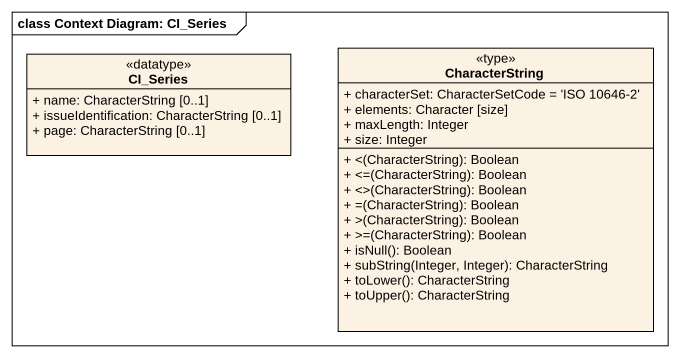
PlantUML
@startuml
mainframe class Context Diagram: CI_Series
hide circle
hide empty members
skinparam classAttributeIconSize 0
class CI_Series <<datatype>> {
  + name: CharacterString [0..1]
  + issueIdentification: CharacterString [0..1]
  + page: CharacterString [0..1]
}
class CharacterString <<type>> {
  + characterSet: CharacterSetCode = 'ISO 10646-2'
  + elements: Character [size]
  + maxLength: Integer
  + size: Integer
  + <(CharacterString): Boolean
  + <=(CharacterString): Boolean
  + <>(CharacterString): Boolean
  + =(CharacterString): Boolean
  + >(CharacterString): Boolean
  + >=(CharacterString): Boolean
  + isNull(): Boolean
  + subString(Integer, Integer): CharacterString
  + toLower(): CharacterString
  + toUpper(): CharacterString
}
@enduml
